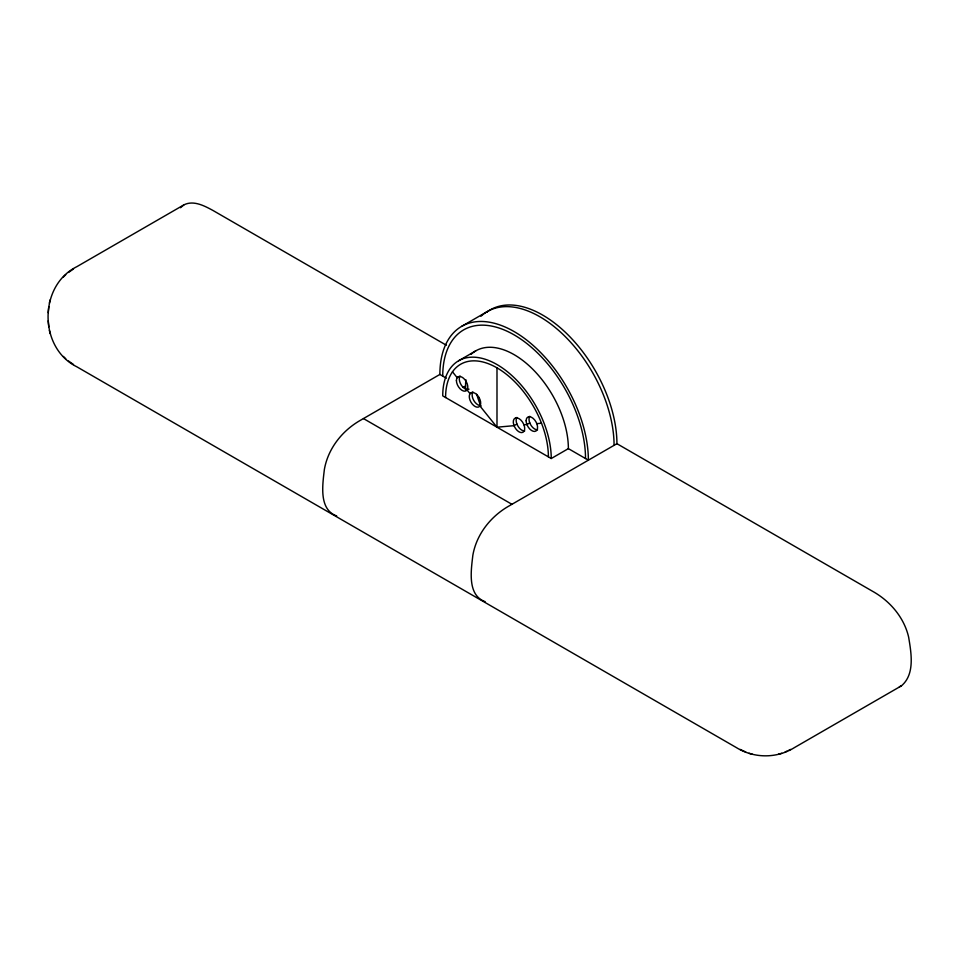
<?xml version="1.0" encoding="UTF-8"?>
<svg xmlns="http://www.w3.org/2000/svg" width="959" height="959" viewBox="0 0 959 959"><rect width="100%" height="100%" fill="white"/><g stroke="black" fill="none" stroke-linecap="round" stroke-linejoin="round"><path stroke-width="1.44" d="M446.379 345.228L212.862 210.405C204.339 205.801 193.574 200.035 183.948 204.842L76.864 266.662C38.468 285.578 38.468 347.901 76.864 366.817L736.5 747.66C754.026 758.473 776.802 758.641 794.328 747.66L901.412 685.841C915.198 674.285 911.206 652.827 908.641 637.148C904.085 617.416 889.976 600.969 872.498 591.247L616.925 443.693A104.999 60.621 60 0 0 568.831 335.686A104.999 60.621 60 0 0 486.86 312.071M48.262 312.682L48.789 306.616M49.365 303.08L50.18 299.855M180.472 207.731L183.948 204.842M63.354 277.043L65.739 274.718M73.507 268.964L68.521 272.452M461.627 326.384L487.328 311.543M458.63 360.752L475.76 350.862M471.085 354.315A76.732 44.306 60 0 1 531.562 368.052A76.732 44.306 60 0 1 568.375 448.632L588.37 460.176A104.999 60.621 60 0 0 514.12 331.574A104.999 60.621 60 0 0 439.881 374.442L361.351 419.778C342.627 430.1 328.002 448.321 324.346 469.634C322.632 484.643 318.604 509.529 336.681 515.93M459.073 376.575L457.179 377.666L452.48 371.828M463.137 387.4L465.583 385.986M516.901 424.034L514.048 425.676L496.99 427.199L479.932 405.981M529.764 422.883L526.911 424.525L523.938 424.789M551.245 458.522A76.732 44.306 60 0 0 496.99 364.552A76.732 44.306 60 0 0 442.734 395.875L551.245 458.522L568.375 448.632M616.925 443.693L509.84 505.513C491.116 515.834 476.491 534.055 472.835 555.369C471.121 570.365 467.093 595.263 485.17 601.665M899.386 686.776L901.412 685.841M785.145 751.988L787.123 751.065M788.646 750.358L790.66 749.423M778.588 754.17L781.789 753.271M536.8 423.65L541.499 423.231M749.039 753.271L752.24 754.17M745.694 751.988L740.168 749.423M439.881 374.442L446.403 378.218M363.449 418.568L511.938 504.302M68.521 361.028L73.507 364.516M63.354 356.448L65.739 358.762M467.069 389.977L470.042 393.669L472.895 392.027A8.08 4.663 60 0 0 473.806 400.514A8.08 4.663 60 0 0 480.699 405.537M49.365 330.411L50.18 333.624M48.262 320.797L48.789 326.863M445.587 397.529A72.692 41.968 60 0 1 496.99 367.848L496.99 427.199M469.011 389.174A8.08 4.663 60 0 1 461.495 385.398A8.08 4.663 60 0 1 460.032 376.024M537.567 429.8A8.08 4.663 60 0 1 530.675 424.765A8.08 4.663 60 0 1 529.764 416.29M524.705 430.951A8.08 4.663 60 0 1 517.812 425.916A8.08 4.663 60 0 1 516.901 417.429M465.69 389.929A72.692 41.968 60 0 1 465.882 379.704M442.734 376.096A100.959 58.295 60 0 1 514.12 334.871A100.959 58.295 60 0 1 585.517 458.522M480.855 406.34A100.959 58.295 60 0 1 476.719 394.293M496.99 367.848A72.692 41.968 60 0 1 548.392 456.88M480.927 316.278A104.999 60.621 60 0 1 563.688 335.063A104.999 60.621 60 0 1 614.072 445.336M516.134 417.872L514.959 418.244A8.08 4.663 60 0 0 517.045 430.303A8.08 4.663 60 0 0 524.681 427.942A8.08 4.663 60 0 0 516.134 417.872M479.021 397.494L477.846 395.767A8.08 4.663 60 0 0 469.299 395.971A8.08 4.663 60 0 0 476.935 407.155A8.08 4.663 60 0 0 479.021 397.494M456.412 380.531A8.08 4.663 60 0 0 464.971 391.188A8.08 4.663 60 0 0 464.971 379.764A8.08 4.663 60 0 0 456.412 380.531M526.143 420.785A8.08 4.663 60 0 0 534.714 431.442A8.08 4.663 60 0 0 534.714 420.018A8.08 4.663 60 0 0 526.143 420.785"/></g></svg>
